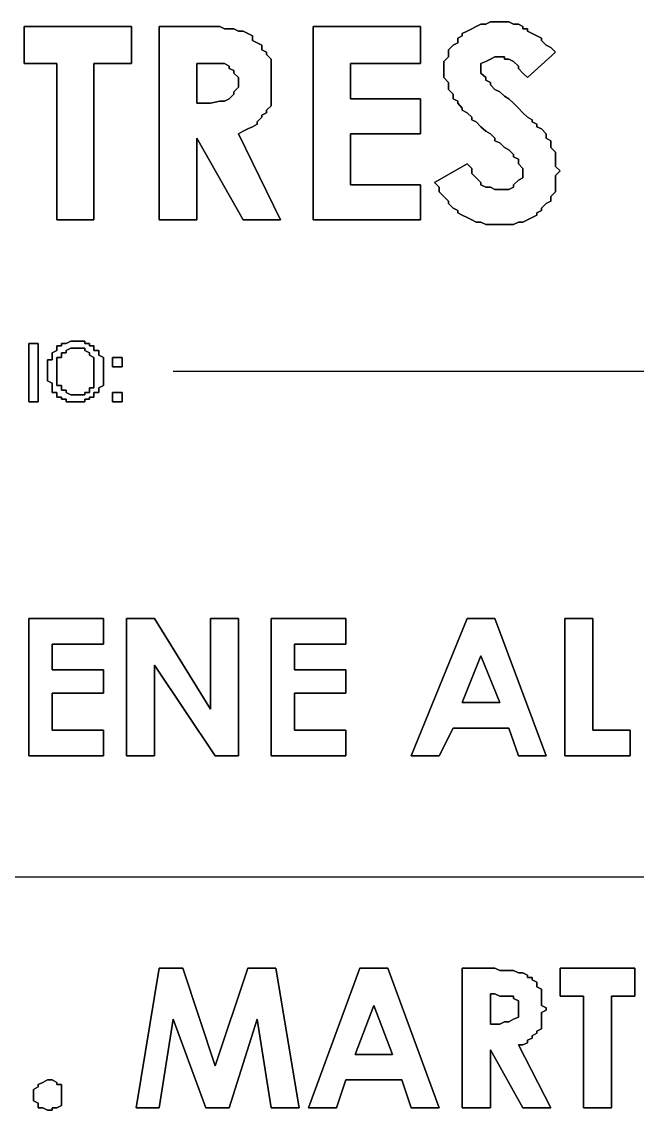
# Model space of a CAD drawing. Header units: metres. Extents: x 2.9 to 42.8, y 1.7 to 28.7.
# Drawn here: x 39.269 to 39.735, y 5.228 to 6.052 of the extents above; entities that cross this region are included whole.
import ezdxf

# ---------------------------------------------------------------- set-up
doc = ezdxf.new("R2010")
doc.units = ezdxf.units.M
doc.layers.add('AMARILLO', color=2, linetype='Continuous')
doc.layers.add('NEGRO', color=7, linetype='Continuous')

msp = doc.modelspace()

# ---------------------------------------------------------------- linework, layer by layer
at = {"layer": 'AMARILLO', "lineweight": -3}
for points in [[(40.3789, 5.7873), (39.3841, 5.7873)], [(40.1073, 5.4046), (38.8444, 5.4046)]]:
    msp.add_lwpolyline(points, dxfattribs=at)
at = {"layer": 'NEGRO', "lineweight": -3}
for points in [[(39.2712, 6.0484), (39.2712, 6.0202), (39.2712, 6.0484)], [(39.3524, 6.0484), (39.2712, 6.0484), (39.3524, 6.0484)], [(39.3524, 6.0202), (39.3524, 6.0484), (39.3524, 6.0202)], [(39.3735, 6.0484), (39.3735, 5.902), (39.3735, 6.0484)], [(39.4018, 6.0484), (39.3735, 6.0484), (39.4018, 6.0484)], [(39.4088, 6.0484), (39.4018, 6.0484), (39.4088, 6.0484)], [(39.4123, 6.0484), (39.4088, 6.0484), (39.4123, 6.0484)], [(39.4159, 6.0484), (39.4123, 6.0484), (39.4159, 6.0484)], [(39.4194, 6.0484), (39.4159, 6.0484), (39.4194, 6.0484)], [(39.4229, 6.0466), (39.4194, 6.0484), (39.4229, 6.0466)], [(39.4264, 6.0466), (39.4229, 6.0466), (39.4264, 6.0466)], [(39.43, 6.0466), (39.4264, 6.0466), (39.43, 6.0466)], [(39.4335, 6.0448), (39.43, 6.0466), (39.4335, 6.0448)], [(39.4899, 6.0484), (39.4899, 5.902), (39.4899, 6.0484)], [(39.5711, 6.0484), (39.4899, 6.0484), (39.5711, 6.0484)], [(39.5711, 6.0202), (39.5711, 6.0484), (39.5711, 6.0202)], [(39.6099, 6.0466), (39.6064, 6.0448), (39.6099, 6.0466)], [(39.6134, 6.0484), (39.6099, 6.0466), (39.6134, 6.0484)], [(39.6169, 6.0501), (39.6134, 6.0484), (39.6169, 6.0501)], [(39.6205, 6.0501), (39.6169, 6.0501), (39.6205, 6.0501)], [(39.624, 6.0519), (39.6205, 6.0501), (39.624, 6.0519)], [(39.6275, 6.0519), (39.624, 6.0519), (39.6275, 6.0519)], [(39.6311, 6.0519), (39.6275, 6.0519), (39.6311, 6.0519)], [(39.6346, 6.0519), (39.6311, 6.0519), (39.6346, 6.0519)], [(39.6381, 6.0519), (39.6346, 6.0519), (39.6381, 6.0519)], [(39.6416, 6.0501), (39.6381, 6.0519), (39.6416, 6.0501)], [(39.6452, 6.0501), (39.6416, 6.0501), (39.6452, 6.0501)], [(39.6487, 6.0484), (39.6452, 6.0501), (39.6487, 6.0484)], [(39.6487, 6.0466), (39.6487, 6.0484), (39.6487, 6.0466)], [(39.6522, 6.0466), (39.6487, 6.0466), (39.6522, 6.0466)], [(39.6522, 6.0448), (39.6522, 6.0466), (39.6522, 6.0448)], [(39.437, 6.0448), (39.4335, 6.0448), (39.437, 6.0448)], [(39.4406, 6.0431), (39.437, 6.0448), (39.4406, 6.0431)], [(39.4441, 6.0413), (39.4406, 6.0431), (39.4441, 6.0413)], [(39.4441, 6.0378), (39.4441, 6.0413), (39.4441, 6.0378)], [(39.4476, 6.036), (39.4441, 6.0378), (39.4476, 6.036)], [(39.6028, 6.0413), (39.5993, 6.0396), (39.6028, 6.0413)], [(39.5993, 6.0396), (39.5993, 6.036), (39.5993, 6.0396)], [(39.6064, 6.0448), (39.6028, 6.0431), (39.6064, 6.0448)], [(39.6028, 6.0431), (39.6028, 6.0413), (39.6028, 6.0431)], [(39.6557, 6.0431), (39.6522, 6.0448), (39.6557, 6.0431)], [(39.6593, 6.0413), (39.6557, 6.0431), (39.6593, 6.0413)], [(39.6628, 6.0396), (39.6593, 6.0413), (39.6628, 6.0396)], [(39.6628, 6.0378), (39.6628, 6.0396), (39.6628, 6.0378)], [(39.6663, 6.0343), (39.6628, 6.0378), (39.6663, 6.0343)], [(39.4511, 6.0343), (39.4476, 6.036), (39.4511, 6.0343)], [(39.4511, 6.0307), (39.4511, 6.0343), (39.4511, 6.0307)], [(39.4547, 6.029), (39.4511, 6.0307), (39.4547, 6.029)], [(39.5958, 6.0343), (39.5923, 6.0307), (39.5958, 6.0343)], [(39.5923, 6.0307), (39.5923, 6.029), (39.5923, 6.0307)], [(39.5993, 6.036), (39.5958, 6.0343), (39.5993, 6.036)], [(39.6699, 6.0325), (39.6663, 6.0343), (39.6699, 6.0325)], [(39.6734, 6.029), (39.6699, 6.0325), (39.6734, 6.029)], [(39.4547, 6.0272), (39.4547, 6.029), (39.4547, 6.0272)], [(39.4582, 6.0237), (39.4547, 6.0272), (39.4582, 6.0237)], [(39.4582, 6.0202), (39.4582, 6.0237), (39.4582, 6.0202)], [(39.5923, 6.0254), (39.5887, 6.0219), (39.5923, 6.0254)], [(39.5887, 6.0219), (39.5887, 6.0184), (39.5887, 6.0219)], [(39.5923, 6.029), (39.5923, 6.0254), (39.5923, 6.029)], [(39.6169, 6.0202), (39.6205, 6.0219), (39.6169, 6.0202)], [(39.6205, 6.0219), (39.624, 6.0237), (39.6205, 6.0219)], [(39.624, 6.0237), (39.6275, 6.0254), (39.624, 6.0237)], [(39.6275, 6.0254), (39.6311, 6.0254), (39.6275, 6.0254)], [(39.6311, 6.0254), (39.6346, 6.0254), (39.6311, 6.0254)], [(39.6346, 6.0254), (39.6346, 6.0237), (39.6346, 6.0254)], [(39.6346, 6.0237), (39.6381, 6.0237), (39.6346, 6.0237)], [(39.6381, 6.0237), (39.6416, 6.0219), (39.6381, 6.0237)], [(39.6416, 6.0219), (39.6452, 6.0184), (39.6416, 6.0219)], [(39.6522, 6.0096), (39.6734, 6.029), (39.6522, 6.0096)], [(39.2712, 6.0202), (39.2959, 6.0202), (39.2712, 6.0202)], [(39.2959, 6.0202), (39.2959, 5.902), (39.2959, 6.0202)], [(39.3241, 5.902), (39.3241, 6.0202), (39.3241, 5.902)], [(39.3241, 6.0202), (39.3524, 6.0202), (39.3241, 6.0202)], [(39.4018, 5.9902), (39.4018, 6.0202), (39.4018, 5.9902)], [(39.4018, 6.0202), (39.4088, 6.0202), (39.4018, 6.0202)], [(39.4088, 6.0202), (39.4159, 6.0202), (39.4088, 6.0202)], [(39.4159, 6.0202), (39.4194, 6.0202), (39.4159, 6.0202)], [(39.4194, 6.0202), (39.4229, 6.0202), (39.4194, 6.0202)], [(39.4229, 6.0202), (39.4264, 6.0184), (39.4229, 6.0202)], [(39.4264, 6.0184), (39.4264, 6.0166), (39.4264, 6.0184)], [(39.4264, 6.0166), (39.43, 6.0149), (39.4264, 6.0166)], [(39.43, 6.0149), (39.43, 6.0131), (39.43, 6.0149)], [(39.43, 6.0131), (39.4335, 6.0096), (39.43, 6.0131)], [(39.4582, 6.0166), (39.4582, 6.0202), (39.4582, 6.0166)], [(39.4582, 6.0131), (39.4582, 6.0166), (39.4582, 6.0131)], [(39.4582, 6.0096), (39.4582, 6.0131), (39.4582, 6.0096)], [(39.5182, 5.9937), (39.5182, 6.0202), (39.5182, 5.9937)], [(39.5182, 6.0202), (39.5711, 6.0202), (39.5182, 6.0202)], [(39.5887, 6.0184), (39.5887, 6.0149), (39.5887, 6.0184)], [(39.5887, 6.0149), (39.5887, 6.0131), (39.5887, 6.0149)], [(39.5887, 6.0131), (39.5887, 6.0096), (39.5887, 6.0131)], [(39.6169, 6.0166), (39.6169, 6.0202), (39.6169, 6.0166)], [(39.6169, 6.0149), (39.6169, 6.0166), (39.6169, 6.0149)], [(39.6169, 6.0131), (39.6169, 6.0149), (39.6169, 6.0131)], [(39.6205, 6.0096), (39.6169, 6.0131), (39.6205, 6.0096)], [(39.6452, 6.0184), (39.6452, 6.0166), (39.6452, 6.0184)], [(39.6452, 6.0166), (39.6487, 6.0131), (39.6452, 6.0166)], [(39.6487, 6.0131), (39.6522, 6.0096), (39.6487, 6.0131)], [(39.4335, 6.0096), (39.4335, 6.006), (39.4335, 6.0096)], [(39.4335, 6.006), (39.4335, 6.0025), (39.4335, 6.006)], [(39.4582, 6.006), (39.4582, 6.0096), (39.4582, 6.006)], [(39.4582, 6.0025), (39.4582, 6.006), (39.4582, 6.0025)], [(39.5887, 6.0096), (39.5923, 6.006), (39.5887, 6.0096)], [(39.5923, 6.006), (39.5923, 6.0043), (39.5923, 6.006)], [(39.6205, 6.0078), (39.6205, 6.0096), (39.6205, 6.0078)], [(39.624, 6.006), (39.6205, 6.0078), (39.624, 6.006)], [(39.624, 6.0043), (39.624, 6.006), (39.624, 6.0043)], [(39.43, 5.9972), (39.4264, 5.9937), (39.43, 5.9972)], [(39.4335, 6.0025), (39.43, 5.999), (39.4335, 6.0025)], [(39.43, 5.999), (39.43, 5.9972), (39.43, 5.999)], [(39.4582, 5.9972), (39.4582, 6.0025), (39.4582, 5.9972)], [(39.4582, 5.9955), (39.4582, 5.9972), (39.4582, 5.9955)], [(39.5923, 6.0043), (39.5923, 6.0007), (39.5923, 6.0043)], [(39.5923, 6.0007), (39.5958, 5.9972), (39.5923, 6.0007)], [(39.5958, 5.9972), (39.5958, 5.9937), (39.5958, 5.9972)], [(39.6275, 6.0007), (39.624, 6.0043), (39.6275, 6.0007)], [(39.6311, 5.999), (39.6275, 6.0007), (39.6311, 5.999)], [(39.6346, 5.9955), (39.6311, 5.999), (39.6346, 5.9955)], [(39.4088, 5.9902), (39.4018, 5.9902), (39.4088, 5.9902)], [(39.4123, 5.9902), (39.4088, 5.9902), (39.4123, 5.9902)], [(39.4194, 5.9919), (39.4123, 5.9902), (39.4194, 5.9919)], [(39.4229, 5.9919), (39.4194, 5.9919), (39.4229, 5.9919)], [(39.4264, 5.9937), (39.4229, 5.9919), (39.4264, 5.9937)], [(39.4547, 5.9849), (39.4582, 5.9884), (39.4547, 5.9849)], [(39.4582, 5.9919), (39.4582, 5.9955), (39.4582, 5.9919)], [(39.4582, 5.9884), (39.4582, 5.9919), (39.4582, 5.9884)], [(39.5711, 5.9937), (39.5182, 5.9937), (39.5711, 5.9937)], [(39.5711, 5.9672), (39.5711, 5.9937), (39.5711, 5.9672)], [(39.5958, 5.9937), (39.5993, 5.9919), (39.5958, 5.9937)], [(39.5993, 5.9919), (39.5993, 5.9902), (39.5993, 5.9919)], [(39.5993, 5.9902), (39.6028, 5.9866), (39.5993, 5.9902)], [(39.6381, 5.9937), (39.6346, 5.9955), (39.6381, 5.9937)], [(39.6416, 5.9902), (39.6381, 5.9937), (39.6416, 5.9902)], [(39.6452, 5.9866), (39.6416, 5.9902), (39.6452, 5.9866)], [(39.4511, 5.9813), (39.4547, 5.9831), (39.4511, 5.9813)], [(39.4511, 5.9796), (39.4511, 5.9813), (39.4511, 5.9796)], [(39.4547, 5.9831), (39.4547, 5.9849), (39.4547, 5.9831)], [(39.6028, 5.9866), (39.6028, 5.9849), (39.6028, 5.9866)], [(39.6028, 5.9849), (39.6064, 5.9831), (39.6028, 5.9849)], [(39.6064, 5.9831), (39.6099, 5.9796), (39.6064, 5.9831)], [(39.6487, 5.9831), (39.6452, 5.9866), (39.6487, 5.9831)], [(39.6522, 5.9796), (39.6487, 5.9831), (39.6522, 5.9796)], [(39.4406, 5.9708), (39.4441, 5.9725), (39.4406, 5.9708)], [(39.4441, 5.9725), (39.4476, 5.9743), (39.4441, 5.9725)], [(39.4476, 5.9761), (39.4511, 5.9796), (39.4476, 5.9761)], [(39.4476, 5.9743), (39.4476, 5.9761), (39.4476, 5.9743)], [(39.6099, 5.9796), (39.6099, 5.9778), (39.6099, 5.9796)], [(39.6099, 5.9778), (39.6134, 5.9761), (39.6099, 5.9778)], [(39.6134, 5.9761), (39.6169, 5.9725), (39.6134, 5.9761)], [(39.6169, 5.9725), (39.6205, 5.969), (39.6169, 5.9725)], [(39.6557, 5.9778), (39.6522, 5.9796), (39.6557, 5.9778)], [(39.6557, 5.9761), (39.6557, 5.9778), (39.6557, 5.9761)], [(39.6593, 5.9743), (39.6557, 5.9761), (39.6593, 5.9743)], [(39.6593, 5.9725), (39.6593, 5.9743), (39.6593, 5.9725)], [(39.6628, 5.9708), (39.6593, 5.9725), (39.6628, 5.9708)], [(39.4018, 5.902), (39.4018, 5.9637), (39.4018, 5.902)], [(39.4018, 5.9637), (39.437, 5.902), (39.4018, 5.9637)], [(39.4335, 5.9672), (39.437, 5.969), (39.4335, 5.9672)], [(39.4653, 5.902), (39.4335, 5.9672), (39.4653, 5.902)], [(39.437, 5.969), (39.4406, 5.9708), (39.437, 5.969)], [(39.5182, 5.9284), (39.5182, 5.9672), (39.5182, 5.9284)], [(39.5182, 5.9672), (39.5711, 5.9672), (39.5182, 5.9672)], [(39.6205, 5.969), (39.624, 5.9672), (39.6205, 5.969)], [(39.624, 5.9672), (39.6275, 5.9637), (39.624, 5.9672)], [(39.6275, 5.9637), (39.6275, 5.9619), (39.6275, 5.9637)], [(39.6663, 5.9672), (39.6628, 5.9708), (39.6663, 5.9672)], [(39.6663, 5.9637), (39.6663, 5.9672), (39.6663, 5.9637)], [(39.6699, 5.9619), (39.6663, 5.9637), (39.6699, 5.9619)], [(39.6275, 5.9619), (39.6311, 5.9602), (39.6275, 5.9619)], [(39.6311, 5.9602), (39.6346, 5.9567), (39.6311, 5.9602)], [(39.6346, 5.9567), (39.6381, 5.9549), (39.6346, 5.9567)], [(39.6699, 5.9584), (39.6699, 5.9619), (39.6699, 5.9584)], [(39.6699, 5.9567), (39.6699, 5.9584), (39.6699, 5.9567)], [(39.6734, 5.9531), (39.6699, 5.9567), (39.6734, 5.9531)], [(39.6381, 5.9549), (39.6416, 5.9514), (39.6381, 5.9549)], [(39.6416, 5.9514), (39.6416, 5.9496), (39.6416, 5.9514)], [(39.6416, 5.9496), (39.6452, 5.9478), (39.6416, 5.9496)], [(39.6452, 5.9478), (39.6452, 5.9443), (39.6452, 5.9478)], [(39.6734, 5.9496), (39.6734, 5.9531), (39.6734, 5.9496)], [(39.6734, 5.9461), (39.6734, 5.9496), (39.6734, 5.9461)], [(39.6064, 5.9443), (39.5817, 5.9302), (39.6064, 5.9443)], [(39.6099, 5.9408), (39.6064, 5.9443), (39.6099, 5.9408)], [(39.6099, 5.9372), (39.6099, 5.9408), (39.6099, 5.9372)], [(39.6452, 5.9443), (39.6487, 5.9408), (39.6452, 5.9443)], [(39.6487, 5.9408), (39.6487, 5.939), (39.6487, 5.9408)], [(39.6487, 5.939), (39.6487, 5.9372), (39.6487, 5.939)], [(39.6734, 5.9425), (39.6734, 5.9461), (39.6734, 5.9425)], [(39.6769, 5.939), (39.6734, 5.9425), (39.6769, 5.939)], [(39.6734, 5.9355), (39.6769, 5.939), (39.6734, 5.9355)], [(39.6134, 5.9337), (39.6099, 5.9372), (39.6134, 5.9337)], [(39.6169, 5.9302), (39.6134, 5.9337), (39.6169, 5.9302)], [(39.6452, 5.932), (39.6416, 5.9284), (39.6452, 5.932)], [(39.6487, 5.9337), (39.6452, 5.932), (39.6487, 5.9337)], [(39.6487, 5.9372), (39.6487, 5.9337), (39.6487, 5.9372)], [(39.6734, 5.932), (39.6734, 5.9355), (39.6734, 5.932)], [(39.6734, 5.9284), (39.6734, 5.932), (39.6734, 5.9284)], [(39.5711, 5.9284), (39.5182, 5.9284), (39.5711, 5.9284)], [(39.5711, 5.902), (39.5711, 5.9284), (39.5711, 5.902)], [(39.5817, 5.9302), (39.5852, 5.9267), (39.5817, 5.9302)], [(39.5852, 5.9267), (39.5852, 5.9231), (39.5852, 5.9267)], [(39.5852, 5.9231), (39.5887, 5.9196), (39.5852, 5.9231)], [(39.6169, 5.9284), (39.6169, 5.9302), (39.6169, 5.9284)], [(39.6205, 5.9267), (39.6169, 5.9284), (39.6205, 5.9267)], [(39.624, 5.9267), (39.6205, 5.9267), (39.624, 5.9267)], [(39.6275, 5.9249), (39.624, 5.9267), (39.6275, 5.9249)], [(39.6311, 5.9249), (39.6275, 5.9249), (39.6311, 5.9249)], [(39.6346, 5.9249), (39.6311, 5.9249), (39.6346, 5.9249)], [(39.6381, 5.9249), (39.6346, 5.9249), (39.6381, 5.9249)], [(39.6416, 5.9267), (39.6381, 5.9249), (39.6416, 5.9267)], [(39.6416, 5.9284), (39.6416, 5.9267), (39.6416, 5.9284)], [(39.6699, 5.9196), (39.6734, 5.9231), (39.6699, 5.9196)], [(39.6734, 5.9249), (39.6734, 5.9284), (39.6734, 5.9249)], [(39.6734, 5.9231), (39.6734, 5.9249), (39.6734, 5.9231)], [(39.5887, 5.9196), (39.5923, 5.9161), (39.5887, 5.9196)], [(39.5923, 5.9161), (39.5923, 5.9143), (39.5923, 5.9161)], [(39.5923, 5.9143), (39.5958, 5.9108), (39.5923, 5.9143)], [(39.6628, 5.9108), (39.6663, 5.9143), (39.6628, 5.9108)], [(39.6663, 5.9143), (39.6699, 5.9161), (39.6663, 5.9143)], [(39.6699, 5.9161), (39.6699, 5.9196), (39.6699, 5.9161)], [(39.5958, 5.9108), (39.5993, 5.909), (39.5958, 5.9108)], [(39.5993, 5.909), (39.5993, 5.9073), (39.5993, 5.909)], [(39.5993, 5.9073), (39.6028, 5.9055), (39.5993, 5.9073)], [(39.6593, 5.9073), (39.6628, 5.909), (39.6593, 5.9073)], [(39.6593, 5.9055), (39.6593, 5.9073), (39.6593, 5.9055)], [(39.6628, 5.909), (39.6628, 5.9108), (39.6628, 5.909)], [(39.2959, 5.902), (39.3241, 5.902), (39.2959, 5.902)], [(39.3735, 5.902), (39.4018, 5.902), (39.3735, 5.902)], [(39.437, 5.902), (39.4653, 5.902), (39.437, 5.902)], [(39.4899, 5.902), (39.5711, 5.902), (39.4899, 5.902)], [(39.6028, 5.9055), (39.6064, 5.9037), (39.6028, 5.9055)], [(39.6064, 5.9037), (39.6099, 5.902), (39.6064, 5.9037)], [(39.6099, 5.902), (39.6134, 5.9002), (39.6099, 5.902)], [(39.6134, 5.9002), (39.6169, 5.9002), (39.6134, 5.9002)], [(39.6169, 5.9002), (39.6205, 5.8984), (39.6169, 5.9002)], [(39.6205, 5.8984), (39.624, 5.8984), (39.6205, 5.8984)], [(39.624, 5.8984), (39.6275, 5.8984), (39.624, 5.8984)], [(39.6275, 5.8984), (39.6311, 5.8984), (39.6275, 5.8984)], [(39.6311, 5.8984), (39.6346, 5.8984), (39.6311, 5.8984)], [(39.6346, 5.8984), (39.6381, 5.8984), (39.6346, 5.8984)], [(39.6381, 5.8984), (39.6416, 5.8984), (39.6381, 5.8984)], [(39.6416, 5.8984), (39.6452, 5.9002), (39.6416, 5.8984)], [(39.6452, 5.9002), (39.6487, 5.9002), (39.6452, 5.9002)], [(39.6487, 5.9002), (39.6522, 5.902), (39.6487, 5.9002)], [(39.6522, 5.902), (39.6557, 5.9037), (39.6522, 5.902)], [(39.6557, 5.9037), (39.6593, 5.9055), (39.6557, 5.9037)], [(39.2818, 5.8085), (39.2748, 5.8085), (39.2818, 5.8085)], [(39.2748, 5.8085), (39.2748, 5.7644), (39.2748, 5.8085)], [(39.2818, 5.7644), (39.2818, 5.8085), (39.2818, 5.7644)], [(39.303, 5.8085), (39.2994, 5.8085), (39.303, 5.8085)], [(39.2994, 5.8085), (39.2994, 5.8067), (39.2994, 5.8085)], [(39.3065, 5.8103), (39.303, 5.8085), (39.3065, 5.8103)], [(39.31, 5.8103), (39.3065, 5.8103), (39.31, 5.8103)], [(39.3136, 5.8103), (39.31, 5.8103), (39.3136, 5.8103)], [(39.3171, 5.8103), (39.3136, 5.8103), (39.3171, 5.8103)], [(39.3171, 5.8085), (39.3171, 5.8103), (39.3171, 5.8085)], [(39.3206, 5.8085), (39.3171, 5.8085), (39.3206, 5.8085)], [(39.3206, 5.8067), (39.3206, 5.8085), (39.3206, 5.8067)], [(39.2959, 5.8032), (39.2924, 5.8014), (39.2959, 5.8032)], [(39.2924, 5.8014), (39.2924, 5.7997), (39.2924, 5.8014)], [(39.2924, 5.7997), (39.2924, 5.7979), (39.2924, 5.7997)], [(39.2994, 5.8067), (39.2959, 5.8067), (39.2994, 5.8067)], [(39.2959, 5.8067), (39.2959, 5.805), (39.2959, 5.8067)], [(39.2959, 5.805), (39.2959, 5.8032), (39.2959, 5.805)], [(39.2994, 5.7997), (39.2994, 5.8014), (39.2994, 5.7997)], [(39.2994, 5.8014), (39.303, 5.8014), (39.2994, 5.8014)], [(39.2994, 5.7979), (39.2994, 5.7997), (39.2994, 5.7979)], [(39.303, 5.8032), (39.3065, 5.805), (39.303, 5.8032)], [(39.303, 5.8014), (39.303, 5.8032), (39.303, 5.8014)], [(39.3065, 5.805), (39.31, 5.805), (39.3065, 5.805)], [(39.31, 5.805), (39.3136, 5.805), (39.31, 5.805)], [(39.3136, 5.805), (39.3171, 5.805), (39.3136, 5.805)], [(39.3171, 5.805), (39.3171, 5.8032), (39.3171, 5.805)], [(39.3171, 5.8032), (39.3206, 5.8014), (39.3171, 5.8032)], [(39.3241, 5.8067), (39.3206, 5.8067), (39.3241, 5.8067)], [(39.3206, 5.8014), (39.3206, 5.7997), (39.3206, 5.8014)], [(39.3206, 5.7997), (39.3241, 5.7979), (39.3206, 5.7997)], [(39.3241, 5.805), (39.3241, 5.8067), (39.3241, 5.805)], [(39.3241, 5.8032), (39.3241, 5.805), (39.3241, 5.8032)], [(39.3277, 5.8032), (39.3241, 5.8032), (39.3277, 5.8032)], [(39.3277, 5.8014), (39.3277, 5.8032), (39.3277, 5.8014)], [(39.3277, 5.7997), (39.3277, 5.8014), (39.3277, 5.7997)], [(39.3312, 5.7979), (39.3277, 5.7997), (39.3312, 5.7979)], [(39.2924, 5.7961), (39.2889, 5.7961), (39.2924, 5.7961)], [(39.2889, 5.7961), (39.2889, 5.7944), (39.2889, 5.7961)], [(39.2889, 5.7944), (39.2889, 5.7926), (39.2889, 5.7944)], [(39.2889, 5.7926), (39.2889, 5.7908), (39.2889, 5.7926)], [(39.2889, 5.7908), (39.2889, 5.7891), (39.2889, 5.7908)], [(39.2924, 5.7979), (39.2924, 5.7961), (39.2924, 5.7979)], [(39.2959, 5.7961), (39.2959, 5.7979), (39.2959, 5.7961)], [(39.2959, 5.7979), (39.2994, 5.7979), (39.2959, 5.7979)], [(39.2959, 5.7944), (39.2959, 5.7961), (39.2959, 5.7944)], [(39.2959, 5.7926), (39.2959, 5.7944), (39.2959, 5.7926)], [(39.2959, 5.7908), (39.2959, 5.7926), (39.2959, 5.7908)], [(39.2959, 5.7891), (39.2959, 5.7908), (39.2959, 5.7891)], [(39.3241, 5.7979), (39.3241, 5.7961), (39.3241, 5.7979)], [(39.3241, 5.7961), (39.3241, 5.7944), (39.3241, 5.7961)], [(39.3241, 5.7944), (39.3241, 5.7926), (39.3241, 5.7944)], [(39.3241, 5.7926), (39.3241, 5.7908), (39.3241, 5.7926)], [(39.3241, 5.7908), (39.3241, 5.7891), (39.3241, 5.7908)], [(39.3312, 5.7961), (39.3312, 5.7979), (39.3312, 5.7961)], [(39.3312, 5.7944), (39.3312, 5.7961), (39.3312, 5.7944)], [(39.3312, 5.7926), (39.3312, 5.7944), (39.3312, 5.7926)], [(39.3312, 5.7908), (39.3312, 5.7926), (39.3312, 5.7908)], [(39.3312, 5.7891), (39.3312, 5.7908), (39.3312, 5.7891)], [(39.3453, 5.7979), (39.3382, 5.7979), (39.3453, 5.7979)], [(39.3382, 5.7979), (39.3382, 5.7908), (39.3382, 5.7979)], [(39.3382, 5.7908), (39.3453, 5.7908), (39.3382, 5.7908)], [(39.3453, 5.7908), (39.3453, 5.7979), (39.3453, 5.7908)], [(39.2889, 5.7891), (39.2889, 5.7873), (39.2889, 5.7891)], [(39.2889, 5.7873), (39.2889, 5.7856), (39.2889, 5.7873)], [(39.2889, 5.7856), (39.2889, 5.7838), (39.2889, 5.7856)], [(39.2889, 5.7838), (39.2889, 5.782), (39.2889, 5.7838)], [(39.2959, 5.7873), (39.2959, 5.7891), (39.2959, 5.7873)], [(39.2959, 5.7856), (39.2959, 5.7873), (39.2959, 5.7856)], [(39.2959, 5.7838), (39.2959, 5.7856), (39.2959, 5.7838)], [(39.2959, 5.782), (39.2959, 5.7838), (39.2959, 5.782)], [(39.3241, 5.7891), (39.3241, 5.7873), (39.3241, 5.7891)], [(39.3241, 5.7873), (39.3241, 5.7856), (39.3241, 5.7873)], [(39.3241, 5.7856), (39.3241, 5.7838), (39.3241, 5.7856)], [(39.3241, 5.7838), (39.3241, 5.782), (39.3241, 5.7838)], [(39.3312, 5.7873), (39.3312, 5.7891), (39.3312, 5.7873)], [(39.3312, 5.7856), (39.3312, 5.7873), (39.3312, 5.7856)], [(39.3312, 5.7838), (39.3312, 5.7856), (39.3312, 5.7838)], [(39.3312, 5.782), (39.3312, 5.7838), (39.3312, 5.782)], [(39.2889, 5.782), (39.2889, 5.7803), (39.2889, 5.782)], [(39.2889, 5.7803), (39.2924, 5.7785), (39.2889, 5.7803)], [(39.2924, 5.7785), (39.2924, 5.7767), (39.2924, 5.7785)], [(39.2924, 5.7767), (39.2924, 5.775), (39.2924, 5.7767)], [(39.2924, 5.775), (39.2924, 5.7732), (39.2924, 5.775)], [(39.2959, 5.7803), (39.2959, 5.782), (39.2959, 5.7803)], [(39.2959, 5.7785), (39.2959, 5.7803), (39.2959, 5.7785)], [(39.2959, 5.7767), (39.2959, 5.7785), (39.2959, 5.7767)], [(39.2994, 5.7767), (39.2959, 5.7767), (39.2994, 5.7767)], [(39.2994, 5.775), (39.2994, 5.7767), (39.2994, 5.775)], [(39.2994, 5.7732), (39.2994, 5.775), (39.2994, 5.7732)], [(39.3241, 5.775), (39.3206, 5.775), (39.3241, 5.775)], [(39.3206, 5.775), (39.3206, 5.7732), (39.3206, 5.775)], [(39.3241, 5.782), (39.3241, 5.7803), (39.3241, 5.782)], [(39.3241, 5.7803), (39.3241, 5.7785), (39.3241, 5.7803)], [(39.3241, 5.7785), (39.3241, 5.7767), (39.3241, 5.7785)], [(39.3241, 5.7767), (39.3241, 5.775), (39.3241, 5.7767)], [(39.3277, 5.775), (39.3312, 5.7767), (39.3277, 5.775)], [(39.3277, 5.7732), (39.3277, 5.775), (39.3277, 5.7732)], [(39.3312, 5.7803), (39.3312, 5.782), (39.3312, 5.7803)], [(39.3312, 5.7785), (39.3312, 5.7803), (39.3312, 5.7785)], [(39.3312, 5.7767), (39.3312, 5.7785), (39.3312, 5.7767)], [(39.2924, 5.7732), (39.2924, 5.7714), (39.2924, 5.7732)], [(39.2924, 5.7714), (39.2959, 5.7714), (39.2924, 5.7714)], [(39.2959, 5.7714), (39.2959, 5.7697), (39.2959, 5.7714)], [(39.2959, 5.7697), (39.2959, 5.7679), (39.2959, 5.7697)], [(39.2959, 5.7679), (39.2994, 5.7679), (39.2959, 5.7679)], [(39.303, 5.7732), (39.2994, 5.7732), (39.303, 5.7732)], [(39.2994, 5.7679), (39.2994, 5.7662), (39.2994, 5.7679)], [(39.2994, 5.7662), (39.303, 5.7662), (39.2994, 5.7662)], [(39.303, 5.7714), (39.303, 5.7732), (39.303, 5.7714)], [(39.3065, 5.7697), (39.303, 5.7714), (39.3065, 5.7697)], [(39.303, 5.7662), (39.303, 5.7644), (39.303, 5.7662)], [(39.31, 5.7697), (39.3065, 5.7697), (39.31, 5.7697)], [(39.3136, 5.7697), (39.31, 5.7697), (39.3136, 5.7697)], [(39.3171, 5.7697), (39.3136, 5.7697), (39.3171, 5.7697)], [(39.3206, 5.7714), (39.3171, 5.7714), (39.3206, 5.7714)], [(39.3171, 5.7714), (39.3171, 5.7697), (39.3171, 5.7714)], [(39.3171, 5.7644), (39.3171, 5.7662), (39.3171, 5.7644)], [(39.3171, 5.7662), (39.3206, 5.7662), (39.3171, 5.7662)], [(39.3206, 5.7732), (39.3206, 5.7714), (39.3206, 5.7732)], [(39.3206, 5.7662), (39.3206, 5.7679), (39.3206, 5.7662)], [(39.3206, 5.7679), (39.3241, 5.7679), (39.3206, 5.7679)], [(39.3241, 5.7697), (39.3241, 5.7714), (39.3241, 5.7697)], [(39.3241, 5.7714), (39.3277, 5.7714), (39.3241, 5.7714)], [(39.3241, 5.7679), (39.3241, 5.7697), (39.3241, 5.7679)], [(39.3277, 5.7714), (39.3277, 5.7732), (39.3277, 5.7714)], [(39.3453, 5.7714), (39.3382, 5.7714), (39.3453, 5.7714)], [(39.3382, 5.7714), (39.3382, 5.7644), (39.3382, 5.7714)], [(39.3453, 5.7644), (39.3453, 5.7714), (39.3453, 5.7644)], [(39.2748, 5.7644), (39.2818, 5.7644), (39.2748, 5.7644)], [(39.303, 5.7644), (39.3065, 5.7644), (39.303, 5.7644)], [(39.3065, 5.7644), (39.31, 5.7644), (39.3065, 5.7644)], [(39.31, 5.7644), (39.3136, 5.7644), (39.31, 5.7644)], [(39.3136, 5.7644), (39.3171, 5.7644), (39.3136, 5.7644)], [(39.3382, 5.7644), (39.3453, 5.7644), (39.3382, 5.7644)], [(39.2748, 5.6003), (39.2748, 5.4963), (39.2748, 5.6003)], [(39.3312, 5.6003), (39.2748, 5.6003), (39.3312, 5.6003)], [(39.3312, 5.5809), (39.3312, 5.6003), (39.3312, 5.5809)], [(39.3488, 5.6003), (39.3488, 5.4963), (39.3488, 5.6003)], [(39.37, 5.6003), (39.3488, 5.6003), (39.37, 5.6003)], [(39.4123, 5.5316), (39.37, 5.6003), (39.4123, 5.5316)], [(39.4335, 5.6003), (39.4123, 5.6003), (39.4335, 5.6003)], [(39.4123, 5.6003), (39.4123, 5.5316), (39.4123, 5.6003)], [(39.4335, 5.4963), (39.4335, 5.6003), (39.4335, 5.4963)], [(39.4582, 5.6003), (39.4582, 5.4963), (39.4582, 5.6003)], [(39.5146, 5.6003), (39.4582, 5.6003), (39.5146, 5.6003)], [(39.5146, 5.5809), (39.5146, 5.6003), (39.5146, 5.5809)], [(39.6064, 5.6003), (39.564, 5.4963), (39.6064, 5.6003)], [(39.6275, 5.6003), (39.6064, 5.6003), (39.6275, 5.6003)], [(39.6663, 5.4963), (39.6275, 5.6003), (39.6663, 5.4963)], [(39.6804, 5.6003), (39.6804, 5.4963), (39.6804, 5.6003)], [(39.7016, 5.6003), (39.6804, 5.6003), (39.7016, 5.6003)], [(39.7016, 5.5157), (39.7016, 5.6003), (39.7016, 5.5157)], [(39.2924, 5.5615), (39.2924, 5.5809), (39.2924, 5.5615)], [(39.2924, 5.5809), (39.3312, 5.5809), (39.2924, 5.5809)], [(39.4758, 5.5615), (39.4758, 5.5809), (39.4758, 5.5615)], [(39.4758, 5.5809), (39.5146, 5.5809), (39.4758, 5.5809)], [(39.6028, 5.5368), (39.6169, 5.5721), (39.6028, 5.5368)], [(39.6169, 5.5721), (39.6311, 5.5368), (39.6169, 5.5721)], [(39.3312, 5.5615), (39.2924, 5.5615), (39.3312, 5.5615)], [(39.3312, 5.5439), (39.3312, 5.5615), (39.3312, 5.5439)], [(39.37, 5.4963), (39.37, 5.5651), (39.37, 5.4963)], [(39.37, 5.5651), (39.4159, 5.4963), (39.37, 5.5651)], [(39.5146, 5.5615), (39.4758, 5.5615), (39.5146, 5.5615)], [(39.5146, 5.5439), (39.5146, 5.5615), (39.5146, 5.5439)], [(39.2924, 5.5157), (39.2924, 5.5439), (39.2924, 5.5157)], [(39.2924, 5.5439), (39.3312, 5.5439), (39.2924, 5.5439)], [(39.4758, 5.5157), (39.4758, 5.5439), (39.4758, 5.5157)], [(39.4758, 5.5439), (39.5146, 5.5439), (39.4758, 5.5439)], [(39.6311, 5.5368), (39.6028, 5.5368), (39.6311, 5.5368)], [(39.3312, 5.5157), (39.2924, 5.5157), (39.3312, 5.5157)], [(39.3312, 5.4963), (39.3312, 5.5157), (39.3312, 5.4963)], [(39.5146, 5.5157), (39.4758, 5.5157), (39.5146, 5.5157)], [(39.5146, 5.4963), (39.5146, 5.5157), (39.5146, 5.4963)], [(39.5852, 5.4963), (39.5958, 5.5174), (39.5852, 5.4963)], [(39.5958, 5.5174), (39.6381, 5.5174), (39.5958, 5.5174)], [(39.6381, 5.5174), (39.6452, 5.4963), (39.6381, 5.5174)], [(39.7298, 5.5157), (39.7016, 5.5157), (39.7298, 5.5157)], [(39.7298, 5.4963), (39.7298, 5.5157), (39.7298, 5.4963)], [(39.2748, 5.4963), (39.3312, 5.4963), (39.2748, 5.4963)], [(39.3488, 5.4963), (39.37, 5.4963), (39.3488, 5.4963)], [(39.4159, 5.4963), (39.4335, 5.4963), (39.4159, 5.4963)], [(39.4582, 5.4963), (39.5146, 5.4963), (39.4582, 5.4963)], [(39.564, 5.4963), (39.5852, 5.4963), (39.564, 5.4963)], [(39.6452, 5.4963), (39.6663, 5.4963), (39.6452, 5.4963)], [(39.6804, 5.4963), (39.7298, 5.4963), (39.6804, 5.4963)], [(39.3735, 5.3358), (39.3559, 5.2299), (39.3735, 5.3358)], [(39.3912, 5.3358), (39.3735, 5.3358), (39.3912, 5.3358)], [(39.4159, 5.2617), (39.3912, 5.3358), (39.4159, 5.2617)], [(39.4406, 5.3358), (39.4159, 5.2617), (39.4406, 5.3358)], [(39.4617, 5.3358), (39.4406, 5.3358), (39.4617, 5.3358)], [(39.4794, 5.2299), (39.4617, 5.3358), (39.4794, 5.2299)], [(39.5252, 5.3358), (39.4864, 5.2299), (39.5252, 5.3358)], [(39.5464, 5.3358), (39.5252, 5.3358), (39.5464, 5.3358)], [(39.5852, 5.2299), (39.5464, 5.3358), (39.5852, 5.2299)], [(39.6028, 5.3358), (39.6028, 5.2299), (39.6028, 5.3358)], [(39.624, 5.3358), (39.6028, 5.3358), (39.624, 5.3358)], [(39.6275, 5.3358), (39.624, 5.3358), (39.6275, 5.3358)], [(39.6311, 5.334), (39.6275, 5.3358), (39.6311, 5.334)], [(39.6346, 5.334), (39.6311, 5.334), (39.6346, 5.334)], [(39.6381, 5.334), (39.6346, 5.334), (39.6381, 5.334)], [(39.6416, 5.334), (39.6381, 5.334), (39.6416, 5.334)], [(39.6452, 5.3322), (39.6416, 5.334), (39.6452, 5.3322)], [(39.6487, 5.3322), (39.6452, 5.3322), (39.6487, 5.3322)], [(39.6522, 5.3305), (39.6487, 5.3322), (39.6522, 5.3305)], [(39.6522, 5.3287), (39.6522, 5.3305), (39.6522, 5.3287)], [(39.6769, 5.3358), (39.6769, 5.3146), (39.6769, 5.3358)], [(39.7334, 5.3358), (39.6769, 5.3358), (39.7334, 5.3358)], [(39.7334, 5.3146), (39.7334, 5.3358), (39.7334, 5.3146)], [(39.6557, 5.3287), (39.6522, 5.3287), (39.6557, 5.3287)], [(39.6557, 5.3269), (39.6557, 5.3287), (39.6557, 5.3269)], [(39.6593, 5.3252), (39.6557, 5.3269), (39.6593, 5.3252)], [(39.6593, 5.3217), (39.6593, 5.3252), (39.6593, 5.3217)], [(39.6628, 5.3199), (39.6593, 5.3217), (39.6628, 5.3199)], [(39.624, 5.2934), (39.624, 5.3164), (39.624, 5.2934)], [(39.624, 5.3164), (39.6275, 5.3164), (39.624, 5.3164)], [(39.6275, 5.3164), (39.6311, 5.3146), (39.6275, 5.3164)], [(39.6311, 5.3146), (39.6346, 5.3146), (39.6311, 5.3146)], [(39.6346, 5.3146), (39.6381, 5.3146), (39.6346, 5.3146)], [(39.6381, 5.3146), (39.6416, 5.3146), (39.6381, 5.3146)], [(39.6416, 5.3146), (39.6416, 5.3128), (39.6416, 5.3146)], [(39.6628, 5.3181), (39.6628, 5.3199), (39.6628, 5.3181)], [(39.6628, 5.3146), (39.6628, 5.3181), (39.6628, 5.3146)], [(39.6628, 5.3128), (39.6628, 5.3146), (39.6628, 5.3128)], [(39.6769, 5.3146), (39.6946, 5.3146), (39.6769, 5.3146)], [(39.6946, 5.3146), (39.6946, 5.2299), (39.6946, 5.3146)], [(39.7157, 5.2299), (39.7157, 5.3146), (39.7157, 5.2299)], [(39.7157, 5.3146), (39.7334, 5.3146), (39.7157, 5.3146)], [(39.5217, 5.2705), (39.5358, 5.3075), (39.5217, 5.2705)], [(39.5358, 5.3075), (39.5499, 5.2705), (39.5358, 5.3075)], [(39.6416, 5.3128), (39.6452, 5.3111), (39.6416, 5.3128)], [(39.6452, 5.3111), (39.6452, 5.3093), (39.6452, 5.3111)], [(39.6452, 5.3093), (39.6452, 5.3075), (39.6452, 5.3093)], [(39.6452, 5.3075), (39.6452, 5.304), (39.6452, 5.3075)], [(39.6628, 5.3111), (39.6628, 5.3128), (39.6628, 5.3111)], [(39.6628, 5.3075), (39.6628, 5.3111), (39.6628, 5.3075)], [(39.6663, 5.3058), (39.6628, 5.3075), (39.6663, 5.3058)], [(39.6663, 5.304), (39.6663, 5.3058), (39.6663, 5.304)], [(39.3735, 5.2299), (39.3841, 5.297), (39.3735, 5.2299)], [(39.3841, 5.297), (39.4088, 5.2299), (39.3841, 5.297)], [(39.4264, 5.2299), (39.4476, 5.297), (39.4264, 5.2299)], [(39.4476, 5.297), (39.4582, 5.2299), (39.4476, 5.297)], [(39.6416, 5.297), (39.6381, 5.2952), (39.6416, 5.297)], [(39.6452, 5.2987), (39.6416, 5.297), (39.6452, 5.2987)], [(39.6452, 5.304), (39.6452, 5.3022), (39.6452, 5.304)], [(39.6452, 5.3022), (39.6452, 5.3005), (39.6452, 5.3022)], [(39.6452, 5.3005), (39.6452, 5.2987), (39.6452, 5.3005)], [(39.6628, 5.3022), (39.6663, 5.304), (39.6628, 5.3022)], [(39.6628, 5.2987), (39.6628, 5.3022), (39.6628, 5.2987)], [(39.6628, 5.297), (39.6628, 5.2987), (39.6628, 5.297)], [(39.6628, 5.2952), (39.6628, 5.297), (39.6628, 5.2952)], [(39.6275, 5.2934), (39.624, 5.2934), (39.6275, 5.2934)], [(39.6311, 5.2934), (39.6275, 5.2934), (39.6311, 5.2934)], [(39.6346, 5.2952), (39.6311, 5.2934), (39.6346, 5.2952)], [(39.6381, 5.2952), (39.6346, 5.2952), (39.6381, 5.2952)], [(39.6593, 5.2881), (39.6628, 5.2899), (39.6593, 5.2881)], [(39.6628, 5.2917), (39.6628, 5.2952), (39.6628, 5.2917)], [(39.6628, 5.2899), (39.6628, 5.2917), (39.6628, 5.2899)], [(39.6522, 5.2811), (39.6557, 5.2828), (39.6522, 5.2811)], [(39.6522, 5.2793), (39.6522, 5.2811), (39.6522, 5.2793)], [(39.6557, 5.2846), (39.6593, 5.2864), (39.6557, 5.2846)], [(39.6557, 5.2828), (39.6557, 5.2846), (39.6557, 5.2828)], [(39.6593, 5.2864), (39.6593, 5.2881), (39.6593, 5.2864)], [(39.624, 5.2299), (39.624, 5.274), (39.624, 5.2299)], [(39.624, 5.274), (39.6487, 5.2299), (39.624, 5.274)], [(39.6699, 5.2299), (39.6452, 5.2776), (39.6699, 5.2299)], [(39.6452, 5.2776), (39.6487, 5.2776), (39.6452, 5.2776)], [(39.6487, 5.2776), (39.6522, 5.2793), (39.6487, 5.2776)], [(39.5499, 5.2705), (39.5217, 5.2705), (39.5499, 5.2705)], [(39.2853, 5.2493), (39.2818, 5.2476), (39.2853, 5.2493)], [(39.2818, 5.2476), (39.2818, 5.2458), (39.2818, 5.2476)], [(39.2889, 5.2511), (39.2853, 5.2493), (39.2889, 5.2511)], [(39.2924, 5.2511), (39.2889, 5.2511), (39.2924, 5.2511)], [(39.2959, 5.2493), (39.2924, 5.2511), (39.2959, 5.2493)], [(39.2959, 5.2476), (39.2959, 5.2493), (39.2959, 5.2476)], [(39.2994, 5.2476), (39.2959, 5.2476), (39.2994, 5.2476)], [(39.2994, 5.2458), (39.2994, 5.2476), (39.2994, 5.2458)], [(39.5076, 5.2299), (39.5146, 5.2511), (39.5076, 5.2299)], [(39.5146, 5.2511), (39.557, 5.2511), (39.5146, 5.2511)], [(39.557, 5.2511), (39.564, 5.2299), (39.557, 5.2511)], [(39.2818, 5.2458), (39.2783, 5.244), (39.2818, 5.2458)], [(39.2783, 5.244), (39.2783, 5.2423), (39.2783, 5.244)], [(39.2783, 5.2423), (39.2783, 5.2387), (39.2783, 5.2423)], [(39.2994, 5.244), (39.2994, 5.2458), (39.2994, 5.244)], [(39.2994, 5.2405), (39.2994, 5.244), (39.2994, 5.2405)], [(39.2994, 5.2387), (39.2994, 5.2405), (39.2994, 5.2387)], [(39.2783, 5.2387), (39.2783, 5.2352), (39.2783, 5.2387)], [(39.2783, 5.2352), (39.2818, 5.2335), (39.2783, 5.2352)], [(39.2818, 5.2335), (39.2818, 5.2317), (39.2818, 5.2335)], [(39.2818, 5.2317), (39.2818, 5.2299), (39.2818, 5.2317)], [(39.2959, 5.2299), (39.2994, 5.2317), (39.2959, 5.2299)], [(39.2994, 5.237), (39.2994, 5.2387), (39.2994, 5.237)], [(39.2994, 5.2352), (39.2994, 5.237), (39.2994, 5.2352)], [(39.2994, 5.2335), (39.2994, 5.2352), (39.2994, 5.2335)], [(39.2994, 5.2317), (39.2994, 5.2335), (39.2994, 5.2317)], [(39.2818, 5.2299), (39.2853, 5.2299), (39.2818, 5.2299)], [(39.2853, 5.2299), (39.2889, 5.2282), (39.2853, 5.2299)], [(39.2889, 5.2282), (39.2924, 5.2282), (39.2889, 5.2282)], [(39.2924, 5.2282), (39.2924, 5.2299), (39.2924, 5.2282)], [(39.2924, 5.2299), (39.2959, 5.2299), (39.2924, 5.2299)], [(39.3559, 5.2299), (39.3735, 5.2299), (39.3559, 5.2299)], [(39.4088, 5.2299), (39.4264, 5.2299), (39.4088, 5.2299)], [(39.4582, 5.2299), (39.4794, 5.2299), (39.4582, 5.2299)], [(39.4864, 5.2299), (39.5076, 5.2299), (39.4864, 5.2299)], [(39.564, 5.2299), (39.5852, 5.2299), (39.564, 5.2299)], [(39.6028, 5.2299), (39.624, 5.2299), (39.6028, 5.2299)], [(39.6487, 5.2299), (39.6699, 5.2299), (39.6487, 5.2299)], [(39.6946, 5.2299), (39.7157, 5.2299), (39.6946, 5.2299)]]:
    msp.add_lwpolyline(points, dxfattribs=at)

doc.saveas('drawing.dxf')
